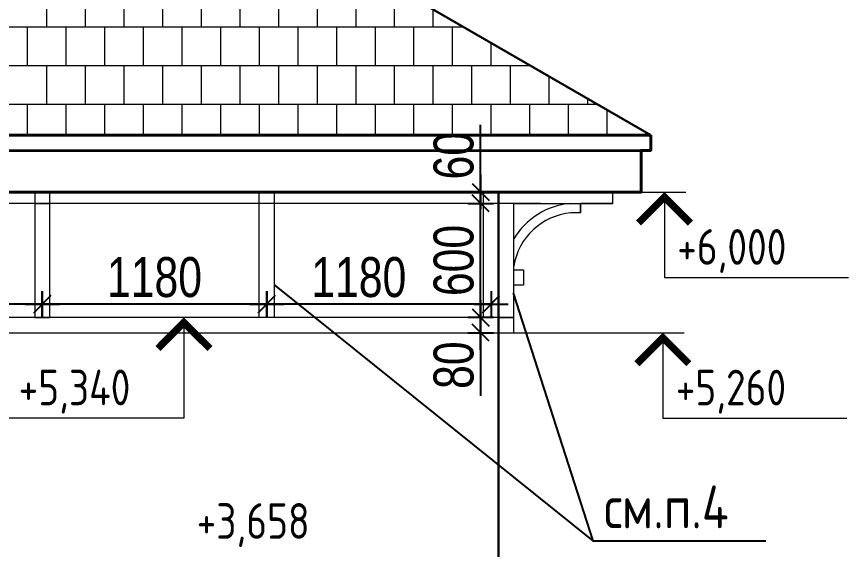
# Model space of a CAD drawing. Extents: x -12289450 to -10763036, y -7834513 to -6150123.
# Drawn here: x -11099011 to -11094637, y -7703601 to -7700798 of the extents above; entities that cross this region are included whole.
import ezdxf

# ---------------------------------------------------------------- set-up
doc = ezdxf.new("R2010")
doc.units = 0
doc.header["$LTSCALE"] = 25
doc.header["$PDMODE"] = 35
doc.layers.get('DefPoints').update_dxf_attribs({"color": 10, "lineweight": 30})
for name, color, linetype in [('005-РАЗМЕРЫ', 252, 'Continuous'), ('008-ШТРИХОВКА', 252, 'Continuous'), ('Крыши', 7, 'Continuous'), ('Примечания', 7, 'Continuous')]:
    doc.layers.add(name, color=color, linetype=linetype)
for name, color, linetype, lineweight in [('RAZMER', 7, 'Continuous', 9), ('text', 1, 'Continuous', 15), ('Перегор', 4, 'Continuous', 20), ('СТЕНЫ', 5, 'Continuous', 40)]:
    doc.layers.add(name, color=color, linetype=linetype, lineweight=lineweight)
doc.styles.add('GOST 2.304', font='cs_gost2304.shx')
doc.styles.add('SIMP701', font='simplex701.shx')
doc.styles.add('TXT0', font='txt', dxfattribs={"width": 0.8})
doc.dimstyles.new('Копия(5) РАЗМЕРЫ', dxfattribs={"dimscale": 30, "dimtxt": 7, "dimasz": 0.15, "dimexe": 0, "dimexo": 0, "dimgap": 1.2, "dimtad": 1, "dimdec": 0, "dimzin": 0, "dimdsep": 46, "dimtxsty": 'TXT0', "dimblk1": 'A8MITTA', "dimblk2": 'A8MITTA', "dimsah": 1, "dimcen": 2, "dimse1": 1, "dimse2": 1, "dimadec": 0, "dimazin": 0, "dimtp": 6, "dimtm": 6, "dimtfac": 1, "dimtdec": 0, "dimtofl": 0, "dimtmove": 0, "dimatfit": 3, "dimldrblk": 'A8MITTA', "dimfxl": 0, "dimtolj": 1, "dimtzin": 0, "dimarcsym": 0})

# ---------------------------------------------------------------- blocks, each defined once
blk = doc.blocks.new('A8MITTA', base_point=(3180, 3140))
for p, q in [((3170, 3130), (3190, 3150)), ((3180, 3155), (3180, 3125)), ((3160, 3140), (3200, 3140))]:
    blk.add_line(p, q)
blk = doc.blocks.new('*D1197')
at = {"layer": '005-РАЗМЕРЫ', "color": 0, "lineweight": -2, "ltscale": 4, "transparency": 16777216}
blk.add_line((-11096520.5, -7702310.6), (-11097691.5, -7702310.6), dxfattribs=at)
at = {"layer": 'DefPoints', "color": 0, "ltscale": 4, "transparency": 16777216}
for p in [(-11097696, -7702310.6), (-11097696, -7702380.7), (-11096516, -7702380.7)]:
    blk.add_point(p, dxfattribs=at)
at = {"layer": '005-РАЗМЕРЫ', "color": 0, "lineweight": -2, "ltscale": 4, "transparency": 16777216, "xscale": 4.5, "yscale": 4.5, "zscale": 4.5, "rotation": 180}
blk.add_blockref('A8MITTA', (-11097696, -7702310.6), dxfattribs=at)
at = {"layer": '005-РАЗМЕРЫ', "color": 0, "lineweight": -2, "ltscale": 4, "transparency": 16777216, "xscale": 4.5, "yscale": 4.5, "zscale": 4.5}
blk.add_blockref('A8MITTA', (-11096516, -7702310.6), dxfattribs=at)
at = {"layer": '005-РАЗМЕРЫ', "color": 0, "lineweight": 25, "ltscale": 4, "transparency": 16777216, "insert": (-11097211.4, -7702169.6), "char_height": 210, "attachment_point": 5, "style": 'TXT0'}
blk.add_mtext('\\A1;1180', dxfattribs=at)
blk = doc.blocks.new('*D1198')
at = {"layer": '005-РАЗМЕРЫ', "color": 0, "lineweight": -2, "ltscale": 4, "transparency": 16777216}
blk.add_line((-11097700.5, -7702310.6), (-11098871.5, -7702310.6), dxfattribs=at)
at = {"layer": 'DefPoints', "color": 0, "ltscale": 4, "transparency": 16777216}
for p in [(-11098876, -7702310.6), (-11098876, -7702380.7), (-11097696, -7702380.7)]:
    blk.add_point(p, dxfattribs=at)
at = {"layer": '005-РАЗМЕРЫ', "color": 0, "lineweight": -2, "ltscale": 4, "transparency": 16777216, "xscale": 4.5, "yscale": 4.5, "zscale": 4.5, "rotation": 180}
blk.add_blockref('A8MITTA', (-11098876, -7702310.6), dxfattribs=at)
at = {"layer": '005-РАЗМЕРЫ', "color": 0, "lineweight": -2, "ltscale": 4, "transparency": 16777216, "xscale": 4.5, "yscale": 4.5, "zscale": 4.5}
blk.add_blockref('A8MITTA', (-11097696, -7702310.6), dxfattribs=at)
at = {"layer": '005-РАЗМЕРЫ', "color": 0, "lineweight": 25, "ltscale": 4, "transparency": 16777216, "insert": (-11098286, -7702169.6), "char_height": 210, "attachment_point": 5, "style": 'TXT0'}
blk.add_mtext('\\A1;1180', dxfattribs=at)
blk = doc.blocks.new('*D1199')
at = {"layer": '005-РАЗМЕРЫ', "color": 0, "lineweight": -2, "ltscale": 4, "transparency": 16777216}
blk.add_line((-11098880.5, -7702310.6), (-11100051.5, -7702310.6), dxfattribs=at)
at = {"layer": 'DefPoints', "color": 0, "ltscale": 4, "transparency": 16777216}
for p in [(-11100056, -7702310.6), (-11100056, -7702380.7), (-11098876, -7702380.7)]:
    blk.add_point(p, dxfattribs=at)
at = {"layer": '005-РАЗМЕРЫ', "color": 0, "lineweight": -2, "ltscale": 4, "transparency": 16777216, "xscale": 4.5, "yscale": 4.5, "zscale": 4.5, "rotation": 180}
blk.add_blockref('A8MITTA', (-11100056, -7702310.6), dxfattribs=at)
at = {"layer": '005-РАЗМЕРЫ', "color": 0, "lineweight": -2, "ltscale": 4, "transparency": 16777216, "xscale": 4.5, "yscale": 4.5, "zscale": 4.5}
blk.add_blockref('A8MITTA', (-11098876, -7702310.6), dxfattribs=at)
at = {"layer": '005-РАЗМЕРЫ', "color": 0, "lineweight": 25, "ltscale": 4, "transparency": 16777216, "insert": (-11099466, -7702169.6), "char_height": 210, "attachment_point": 5, "style": 'TXT0'}
blk.add_mtext('\\A1;1180', dxfattribs=at)
blk = doc.blocks.new('*D1206')
at = {"layer": '005-РАЗМЕРЫ', "color": 0, "lineweight": -2, "ltscale": 4, "transparency": 16777216}
for p, q in [((-11096570.8, -7702376.2), (-11096570.8, -7702371.7)), ((-11096570.8, -7702465.2), (-11096570.8, -7702793.7))]:
    blk.add_line(p, q, dxfattribs=at)
at = {"layer": 'DefPoints', "color": 0, "ltscale": 4, "transparency": 16777216}
for p in [(-11096574.5, -7702380.7), (-11096570.8, -7702380.7), (-11096574.5, -7702460.7)]:
    blk.add_point(p, dxfattribs=at)
at = {"layer": '005-РАЗМЕРЫ', "color": 0, "lineweight": -2, "ltscale": 4, "transparency": 16777216, "xscale": 4.5, "yscale": 4.5, "zscale": 4.5}
for p, rotation in [((-11096570.8, -7702380.7), 270), ((-11096570.8, -7702460.7), 90)]:
    blk.add_blockref('A8MITTA', p, dxfattribs=dict(at, rotation=rotation))
at = {"layer": '005-РАЗМЕРЫ', "color": 0, "lineweight": 25, "ltscale": 4, "transparency": 16777216, "insert": (-11096711.8, -7702631.7), "char_height": 210, "attachment_point": 5, "rotation": 90, "style": 'TXT0'}
blk.add_mtext('\\A1;80', dxfattribs=at)
blk = doc.blocks.new('*D1207')
at = {"layer": '005-РАЗМЕРЫ', "color": 0, "lineweight": -2, "ltscale": 4, "transparency": 16777216}
blk.add_line((-11096570.8, -7702376.2), (-11096570.8, -7701785.2), dxfattribs=at)
at = {"layer": 'DefPoints', "color": 0, "ltscale": 4, "transparency": 16777216}
for p in [(-11096570.8, -7701780.7), (-11096475.1, -7701780.7), (-11096475.1, -7702380.7)]:
    blk.add_point(p, dxfattribs=at)
at = {"layer": '005-РАЗМЕРЫ', "color": 0, "lineweight": -2, "ltscale": 4, "transparency": 16777216, "xscale": 4.5, "yscale": 4.5, "zscale": 4.5}
for p, rotation in [((-11096570.8, -7701780.7), 90), ((-11096570.8, -7702380.7), 270)]:
    blk.add_blockref('A8MITTA', p, dxfattribs=dict(at, rotation=rotation))
at = {"layer": '005-РАЗМЕРЫ', "color": 0, "lineweight": 25, "ltscale": 4, "transparency": 16777216, "insert": (-11096711.8, -7702080.7), "char_height": 210, "attachment_point": 5, "rotation": 90, "style": 'TXT0'}
blk.add_mtext('\\A1;600', dxfattribs=at)
blk = doc.blocks.new('*D1205')
at = {"layer": '005-РАЗМЕРЫ', "color": 0, "lineweight": -2, "ltscale": 4, "transparency": 16777216}
for p, q in [((-11096570.8, -7701716.2), (-11096570.8, -7701367.7)), ((-11096570.8, -7701785.2), (-11096570.8, -7701789.7))]:
    blk.add_line(p, q, dxfattribs=at)
at = {"layer": 'DefPoints', "color": 0, "ltscale": 4, "transparency": 16777216}
for p in [(-11096574.5, -7701720.7), (-11096574.5, -7701780.7), (-11096570.8, -7701780.7)]:
    blk.add_point(p, dxfattribs=at)
at = {"layer": '005-РАЗМЕРЫ', "color": 0, "lineweight": -2, "ltscale": 4, "transparency": 16777216, "xscale": 4.5, "yscale": 4.5, "zscale": 4.5}
for p, rotation in [((-11096570.8, -7701720.7), 270), ((-11096570.8, -7701780.7), 90)]:
    blk.add_blockref('A8MITTA', p, dxfattribs=dict(at, rotation=rotation))
at = {"layer": '005-РАЗМЕРЫ', "color": 0, "lineweight": 25, "ltscale": 4, "transparency": 16777216, "insert": (-11096711.8, -7701529.7), "char_height": 210, "attachment_point": 5, "rotation": 90, "style": 'TXT0'}
blk.add_mtext('\\A1;60', dxfattribs=at)

msp = doc.modelspace()

# ---------------------------------------------------------------- hatches: boundary and pattern name
at = {"layer": '008-ШТРИХОВКА', "lineweight": 18, "ltscale": 3}
h = msp.add_hatch(dxfattribs=at)
h.set_pattern_fill('AR-B88', color=256)
h.set_pattern_definition([(0, (-27601.4, -161115.81), (0, 203.2), []), (90, (-27601.4, -161115.81), (-101.6, 203.2), [203.2, -203.2])])
h.paths.add_polyline_path([(-11101851.8, -7698014.4), (-11101766, -7698014.4), (-11101706.3, -7698014.4), (-11101577.5, -7698015.2), (-11095676, -7701420.7), (-11100476, -7701420.7), (-11101793.6, -7700660), (-11102776, -7700092.8), (-11105076, -7701420.7), (-11106726.8, -7701420.7), (-11108676, -7701420.7), (-11104088.1, -7698771.9), (-11102776, -7698014.4), (-11102598.7, -7698014.4), (-11102342.8, -7698014.4), (-11102176, -7698014.4), (-11101981.3, -7698014.4)])

# ---------------------------------------------------------------- linework, layer by layer
at = {"layer": 'RAZMER', "linetype": 'Continuous', "lineweight": 0, "ltscale": 75}
for p, q in [((-11096269.8, -7701720.7), (-11095491.5, -7701720.7)), ((-11095604, -7701720.7), (-11095604, -7702170.7)), ((-11095604, -7702170.7), (-11094636.5, -7702170.7)), ((-11097947.6, -7702380.7), (-11098244, -7702380.7)), ((-11098131.5, -7702380.7), (-11098131.5, -7702910.3)), ((-11096396, -7702460.7), (-11095499.3, -7702460.7)), ((-11095611.8, -7702460.7), (-11095611.8, -7702910.7)), ((-11098131.5, -7702910.3), (-11099113, -7702910.3)), ((-11095611.8, -7702910.7), (-11094644.3, -7702910.7))]:
    msp.add_line(p, q, dxfattribs=at)
at = {"layer": 'RAZMER', "linetype": 'Continuous', "lineweight": 0, "ltscale": 75, "const_width": 37.5}
for points in [[(-11095467.3, -7701884), (-11095604, -7701747.2), (-11095740.7, -7701884)], [(-11097994.7, -7702544), (-11098131.5, -7702407.2), (-11098268.2, -7702544)], [(-11095475, -7702624), (-11095611.8, -7702487.2), (-11095748.5, -7702624)]]:
    msp.add_lwpolyline(points, dxfattribs=at)
at = {"layer": 'RAZMER', "lineweight": 13, "ltscale": 4}
for points in [[(-11096256, -7701780.7), (-11101276, -7701780.7)], [(-11101196, -7702460.7), (-11096396, -7702460.7), (-11096396, -7702380.7), (-11101196, -7702380.7)]]:
    msp.add_lwpolyline(points, dxfattribs=at)
at = {"layer": 'Крыши', "lineweight": 30, "ltscale": 3}
msp.add_line((-11101576, -7698014.4), (-11095676, -7701420.7), dxfattribs=at)
at = {"layer": 'Крыши', "lineweight": 5, "ltscale": 3}
msp.add_line((-11096096, -7701720.7), (-11096176, -7701720.7), dxfattribs=at)
at = {"layer": 'Крыши', "lineweight": 13, "ltscale": 3}
for p, q in [((-11096396, -7702380.7), (-11096396, -7701780.7)), ((-11096476, -7702380.7), (-11096396, -7702380.7))]:
    msp.add_line(p, q, dxfattribs=at)
at = {"layer": 'Крыши', "lineweight": 40, "ltscale": 3}
for points in [[(-11095676, -7701420.7), (-11100476, -7701420.7)], [(-11095676, -7701420.7), (-11095676, -7701501.5), (-11095726, -7701501.5), (-11095726, -7701720.7), (-11096476, -7701720.7)], [(-11100526, -7701720.7), (-11095726, -7701720.7)]]:
    msp.add_lwpolyline(points, dxfattribs=at)
at = {"layer": 'Крыши', "lineweight": 35, "ltscale": 3}
msp.add_lwpolyline([(-11100526, -7701501.6), (-11095676, -7701501.6)], dxfattribs=at)
at = {"layer": 'Крыши', "lineweight": 13, "ltscale": 3}
for points in [[(-11098916, -7701720.7), (-11098916, -7701780.7), (-11098836, -7701780.7), (-11098836, -7701720.7), (-11098916, -7701720.7), (-11098916, -7702380.7), (-11098836, -7702380.7), (-11098836, -7701780.7)], [(-11097656, -7701720.7), (-11097656, -7701780.7), (-11097736, -7701780.7), (-11097736, -7701720.7), (-11097656, -7701720.7), (-11097656, -7702380.7), (-11097736, -7702380.7), (-11097736, -7701780.7)], [(-11096476, -7701720.7), (-11096476, -7701780.7), (-11096556, -7701780.7), (-11096556, -7701720.7), (-11096476, -7701720.7), (-11096476, -7702380.7), (-11096556, -7702380.7), (-11096556, -7701780.7)], [(-11096396, -7701780.7), (-11095876, -7701780.7), (-11095876, -7701720.7)], [(-11095876, -7701780.7), (-11096046, -7701780.7), (-11096046, -7701830.7), (-11096046, -7701780.7), (-11096046, -7701830.7), (-11096096, -7701830.7), (-11096096, -7701830.7)], [(-11096396, -7702130.7), (-11096346, -7702130.7), (-11096346, -7702210.7), (-11096396, -7702210.7)]]:
    msp.add_lwpolyline(points, dxfattribs=at)
for radius, end in [(384.2, 149.1949), (334.2, 170.8955)]:
    msp.add_arc((-11096066, -7702163.6), radius, 95.1546, end, dxfattribs=at)
at = {"layer": 'Перегор', "color": 6, "linetype": 'Continuous', "lineweight": 25, "ltscale": 5}
for points in [[(-11097656, -7702208.8), (-11095980.9, -7703556.2), (-11095071, -7703556.2)], [(-11096400.1, -7702252.4), (-11095980.9, -7703556.2), (-11095071, -7703556.2)]]:
    msp.add_lwpolyline(points, dxfattribs=at)
at = {"layer": 'СТЕНЫ', "lineweight": 30, "ltscale": 3}
msp.add_lwpolyline([(-11096476, -7701720.7), (-11096476, -7704608.7)], dxfattribs=at)

# ---------------------------------------------------------------- texts
at = {"layer": 'RAZMER', "linetype": 'Continuous', "lineweight": 0, "ltscale": 75, "style": 'GOST 2.304'}
for s, p in [('+6,000', (-11095536.5, -7702103.2)), ('+5,340', (-11099000.5, -7702842.8)), ('+5,260', (-11095544.3, -7702843.2))]:
    msp.add_text(s, height=187.5, dxfattribs=at).set_placement(p)
at = {"layer": 'text', "color": 7, "lineweight": 25, "style": 'SIMP701', "width": 0.8}
msp.add_text('см.п.4', height=225, dxfattribs=at).set_placement((-11095921.7, -7703489.9))
at = {"layer": 'Примечания', "linetype": 'Continuous', "lineweight": 25, "ltscale": 75, "style": 'GOST 2.304'}
msp.add_text('+3,658', height=187.5, dxfattribs=at).set_placement((-11098064, -7703545.3))

# ---------------------------------------------------------------- dimensions: what is measured, and where the dimension line sits
at = {"layer": '005-РАЗМЕРЫ', "lineweight": 25, "ltscale": 4}
for base, p1, p2, angle, picture, middle in [((-11096570.8, -7701780.7), (-11096574.5, -7701720.7), (-11096574.5, -7701780.7), 270, '*D1205', (-11096570.8, -7701529.7)), ((-11096570.8, -7701780.7), (-11096475.1, -7702380.7), (-11096475.1, -7701780.7), 90, '*D1207', (-11096570.8, -7702080.7)), ((-11096570.8, -7702380.7), (-11096574.5, -7702460.7), (-11096574.5, -7702380.7), 90, '*D1206', (-11096570.8, -7702631.7))]:
    dim = msp.add_linear_dim(base=base, p1=p1, p2=p2, angle=angle, dimstyle='Копия(5) РАЗМЕРЫ', dxfattribs=at)
    dim.commit()
    dim.dimension.update_dxf_attribs({"geometry": picture, "text_midpoint": middle, "dimtype": 160})
for base, p1, p2, picture, middle in [((-11100056, -7702310.6), (-11098876, -7702380.7), (-11100056, -7702380.7), '*D1199', (-11099466, -7702169.6)), ((-11098876, -7702310.6), (-11097696, -7702380.7), (-11098876, -7702380.7), '*D1198', (-11098286, -7702169.6))]:
    dim = msp.add_linear_dim(base=base, p1=p1, p2=p2, dimstyle='Копия(5) РАЗМЕРЫ', dxfattribs=at)
    dim.commit()
    dim.dimension.update_dxf_attribs({"geometry": picture, "text_midpoint": middle})
dim = msp.add_linear_dim(base=(-11097696, -7702310.6), p1=(-11096516, -7702380.7), p2=(-11097696, -7702380.7), dimstyle='Копия(5) РАЗМЕРЫ', dxfattribs=at)
dim.commit()
dim.dimension.update_dxf_attribs({"geometry": '*D1197', "text_midpoint": (-11097211.4, -7702310.6), "dimtype": 160})

doc.saveas('drawing.dxf')
